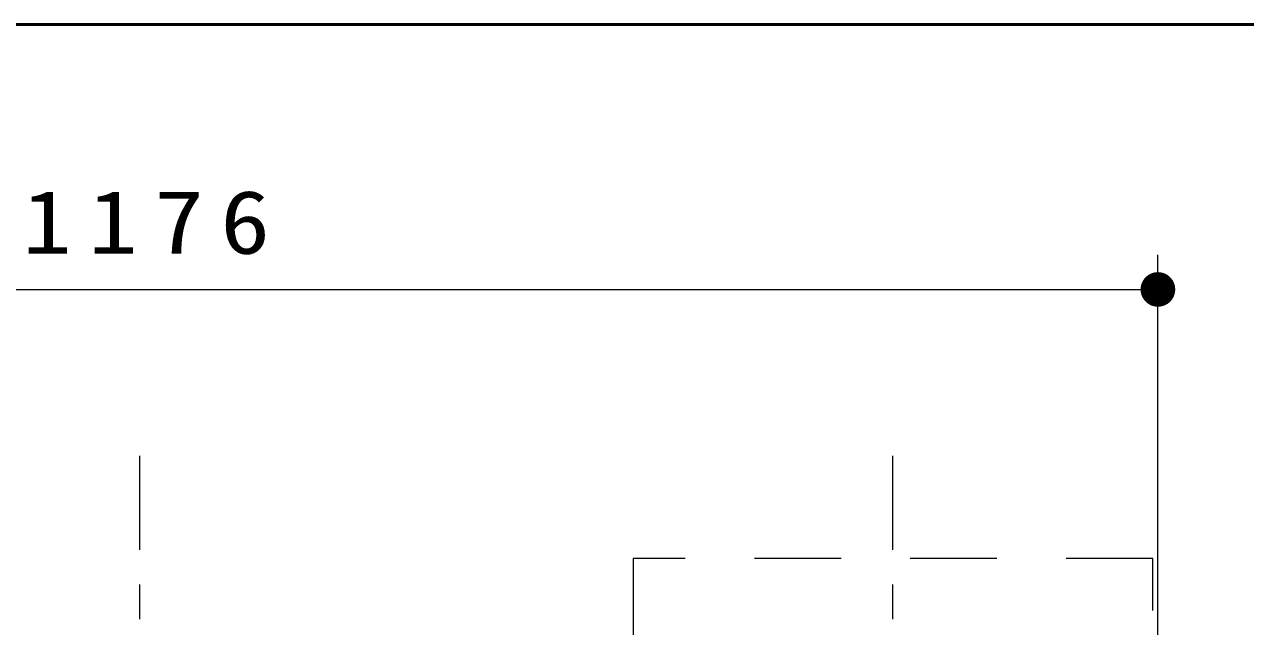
# Model space of a CAD drawing. Units: millimetres on the paper, scale 1:20. Extents: x -805 to -420, y 0 to 267.
# Drawn here: x -745.98 to -710.72, y 249.6 to 267 of the extents above; entities that cross this region are included whole.
import ezdxf

# ---------------------------------------------------------------- set-up
doc = ezdxf.new("R2010")
doc.units = ezdxf.units.MM
doc.linetypes.add('USER1', pattern=[4.5, 2.5, -2])
doc.linetypes.add('USER2', pattern=[6, 3, -1, 1, -1])
doc.layers.add('LY_1', color=7, linetype='Continuous', lineweight=25)
doc.styles.add('ＭＳ ゴシック', font='')
doc.styles.get('ＭＳ ゴシック').set_extended_font_data('MS Gothic')

# ---------------------------------------------------------------- blocks, each defined once
blk = doc.blocks.new('filled_dot')
at = {"color": 0, "linetype": 'Continuous', "lineweight": -2, "const_width": 1.25}
blk.add_lwpolyline([(-0.625, 0, 1), (0.625, 0, 1)], format="xyb", close=True, dxfattribs=at)

msp = doc.modelspace()

# ---------------------------------------------------------------- linework, layer by layer
at = {"layer": 'LY_1', "lineweight": 50}
msp.add_line((-420, 267), (-805, 267), dxfattribs=at)
at = {"layer": 'LY_1', "lineweight": 13}
for p, q in [((-713.248, 246.344), (-713.248, 260.344)), ((-713.248, 246.344), (-713.248, 260.344)), ((-772.049, 259.344), (-713.248, 259.344)), ((-772.049, 259.344), (-713.248, 259.344))]:
    msp.add_line(p, q, dxfattribs=at)
at = {"layer": 'LY_1', "linetype": 'USER2', "lineweight": 13}
for p, q in [((-742.648, 185.818), (-742.648, 254.537)), ((-720.898, 185.818), (-720.898, 254.537))]:
    msp.add_line(p, q, dxfattribs=at)
at = {"layer": 'LY_1', "linetype": 'USER1', "lineweight": 13}
for p, q in [((-728.398, 251.569), (-728.398, 236.569)), ((-713.398, 251.569), (-728.398, 251.569)), ((-713.398, 236.569), (-713.398, 251.569))]:
    msp.add_line(p, q, dxfattribs=at)

# ---------------------------------------------------------------- block references
at = {"layer": 'LY_1', "lineweight": 13, "xscale": 0.4, "yscale": 0.4, "rotation": 180}
msp.add_blockref('filled_dot', (-713.248, 259.344), dxfattribs=at)
msp.add_blockref('filled_dot', (-713.248, 259.344), dxfattribs=at)

# ---------------------------------------------------------------- texts
at = {"layer": 'LY_1', "insert": (-742.227, 260.344), "char_height": 1.833, "attachment_point": 8, "style": 'ＭＳ ゴシック'}
msp.add_mtext('\\T1.33;\\W1.15;1176', dxfattribs=at)
msp.add_mtext('\\T1.33;\\W1.15;1176', dxfattribs=at)

doc.saveas('drawing.dxf')
